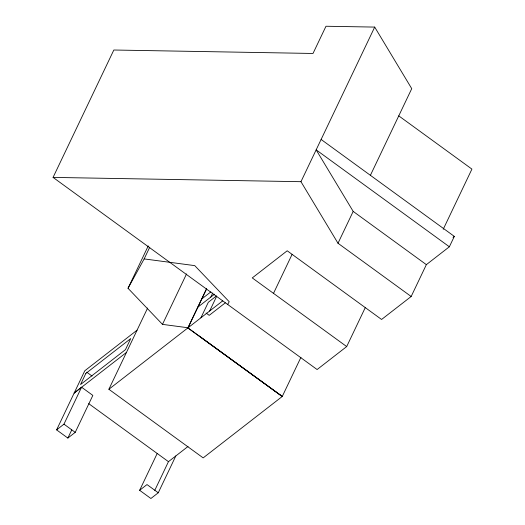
<?xml version="1.0" encoding="UTF-8"?>
<svg xmlns="http://www.w3.org/2000/svg" width="525" height="525" viewBox="0 0 525 525"><rect width="100%" height="100%" fill="white"/><g stroke="black" fill="none" stroke-linecap="round" stroke-linejoin="round"><path stroke-width="0.79" d="M365.308 307.538L346.69 346.566L317.107 369.541L53.071 177.404L113.833 50.013L313.005 53.465L325.986 26.25L374.706 27.09L411.738 88.653L370.401 175.324M74.215 392.936L81.585 387.214L92.846 395.41L75.226 432.351L67.863 438.067L56.602 429.877L84.787 370.768L137.071 330.173M206.653 288.809L188.075 327.771L162.481 324.371L128.028 288.284L148.247 245.897M56.602 429.877L63.965 424.154L81.585 387.214M128.028 288.284L144.158 258.91L149.737 247.223M67.863 438.067L71.728 429.968M300.923 357.341L282.253 396.473L203.175 457.892L108.878 389.274L147.623 308.037M162.481 324.371L186.532 273.945M206.469 288.894L187.838 327.954L282.253 396.473L199.283 336.098M200.918 317.796L208.327 302.262L216.431 295.969M210.801 297.084L212.75 292.989M209.646 311.017L216.7 296.225M175.829 455.949L158.261 492.772L150.898 498.494L139.637 490.298L157.198 453.475M321.11 139.453L454.322 236.388L449.361 246.783L426.359 264.646L411.167 296.494L338.002 243.252L300.963 181.696L374.706 27.09M154.757 490.389L168.459 461.665L188.016 446.48M273.525 293.324L292.136 254.297M338.002 243.252L353.187 211.404L316.155 149.848L449.361 246.783M443.218 229.3L471.929 169.109L398.764 115.868M227.692 304.474L229.208 301.717L194.749 265.63L144.158 258.91M74.163 393.048L126.446 352.446M201.856 298.876L210.86 291.887M197.951 307.059L214.535 294.177M108.878 389.274L222.725 300.858M225.277 302.866L209.206 315.354L206.089 313.038M453.042 237.385L454.322 236.388M139.637 490.298L147 484.575L158.261 492.772M411.167 296.494L381.583 319.469L287.201 250.786L252.262 277.915L346.69 346.566M53.071 177.404L300.963 181.696M187.943 327.869L282.253 396.473M353.187 211.404L426.359 264.646M86.769 372.212L92.046 376.051M88.718 403.64L168.459 461.665M63.965 424.154L75.226 432.351M85.831 373.452L80.542 384.536L125.455 349.657L130.745 338.572L85.831 373.452"/></g></svg>
